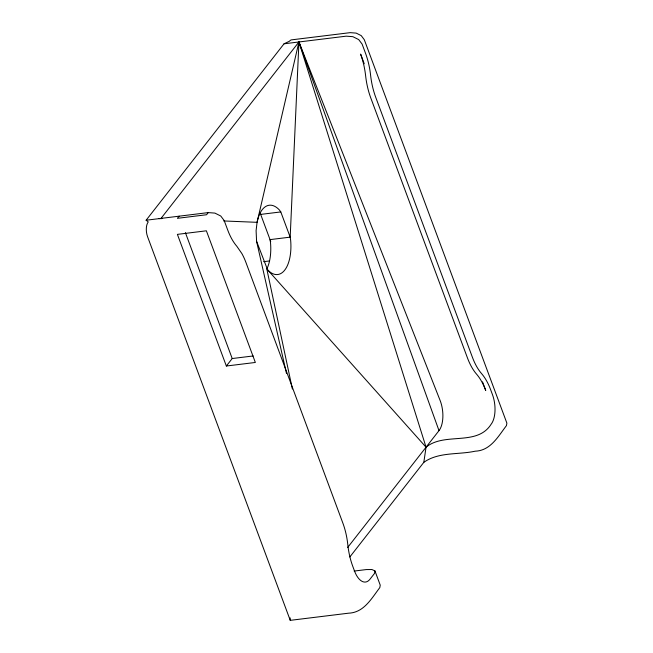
<?xml version="1.0" encoding="UTF-8"?>
<svg xmlns="http://www.w3.org/2000/svg" width="653" height="653" viewBox="0 0 653 653"><rect width="100%" height="100%" fill="white"/><g stroke="black" fill="none" stroke-linecap="round" stroke-linejoin="round"><path stroke-width="0.98" d="M349.837 556.968L423.821 462.332L426.05 447.199L298.943 41.963L161.013 218.404M374.953 570.926L374.528 573.399L369.925 579.276A21.876 10.685 83 0 1 354.522 571.024L352.759 566.29A46.494 22.7 83 0 1 347.804 544.667A46.494 22.7 83 0 0 342.849 523.053L245.977 262.563A46.494 22.7 83 0 0 241.814 253.478L236.843 246.295A46.494 22.7 83 0 1 227.709 230.019L224.183 220.551L220.763 216.021L214.927 213.107L208.25 212.6L146.117 220.232L148.239 221.906A10.938 5.338 83 0 0 147.578 236.721L290.25 620.35L348.588 613.183C363.958 612.645 371.557 598.377 379.809 587.602L380.234 585.137L374.953 570.926L371.941 569.53L366.292 569.571L354.155 571.065M146.117 220.232L284.047 43.8L289.508 41.196A10.938 5.338 83 0 1 292.071 39.792L350.196 32.65L356.179 33.107L361.207 35.613L364.276 39.67L506.883 423.136L506.45 425.601C498.206 436.367 490.607 450.643 475.237 451.182C458.267 454.896 438.702 451.778 423.821 462.332M179.077 216.184L177.404 218.322L206.577 214.739L208.25 212.6M226.354 366.023L255.347 362.464L206.381 230.803L177.396 234.37L226.354 366.023L232.207 358.538L253.201 355.958M347.682 547.451L439.004 430.629A21.876 10.685 83 0 0 440.318 400.991L298.943 41.963L257.07 222.322L256.098 230.664L256.588 241.349L286.479 373.443M284.047 43.8L346.18 36.168L352.857 36.674L358.693 39.58L362.113 44.11L365.639 53.587A48.673 23.761 83 0 1 370.594 75.201A48.649 23.753 83 0 0 375.72 97.281L472.421 357.305A46.494 22.7 83 0 0 481.555 373.581A46.494 22.7 83 0 1 490.689 389.849L492.452 394.583A21.876 10.685 83 0 1 491.138 424.221C477.017 446.611 444.677 431.845 426.05 447.199L267.599 269.811L256.588 241.349M259.706 213.09L260.669 214.404L280.798 211.931L290.177 237.145L290.642 240.133A34.903 17.035 83 0 1 267.599 269.811M263.6 261.673L269.599 260.931M159.03 218.649L161.96 218.592M223.701 220.959L257.07 222.322A34.903 17.035 83 0 1 279.37 209.956L280.798 211.931M360.668 54.199L364.227 63.749M482.526 381.866L485.726 390.461A46.494 22.7 83 0 0 476.592 374.185A46.494 22.7 83 0 1 467.458 357.917L370.757 97.893A48.649 23.753 83 0 1 365.631 75.813A48.673 23.761 83 0 0 360.636 54.232M260.669 214.404L270.734 241.471M185.37 232.607L232.207 358.538M439.004 430.629L298.943 41.963L290.177 237.145L270.04 239.618L270.505 242.606A34.903 17.035 83 0 1 266.897 268.816M266.734 268.62L292.381 389.017M290.25 620.35A189.599 72.556 -20.4 0 1 290.144 617.869"/></g></svg>
